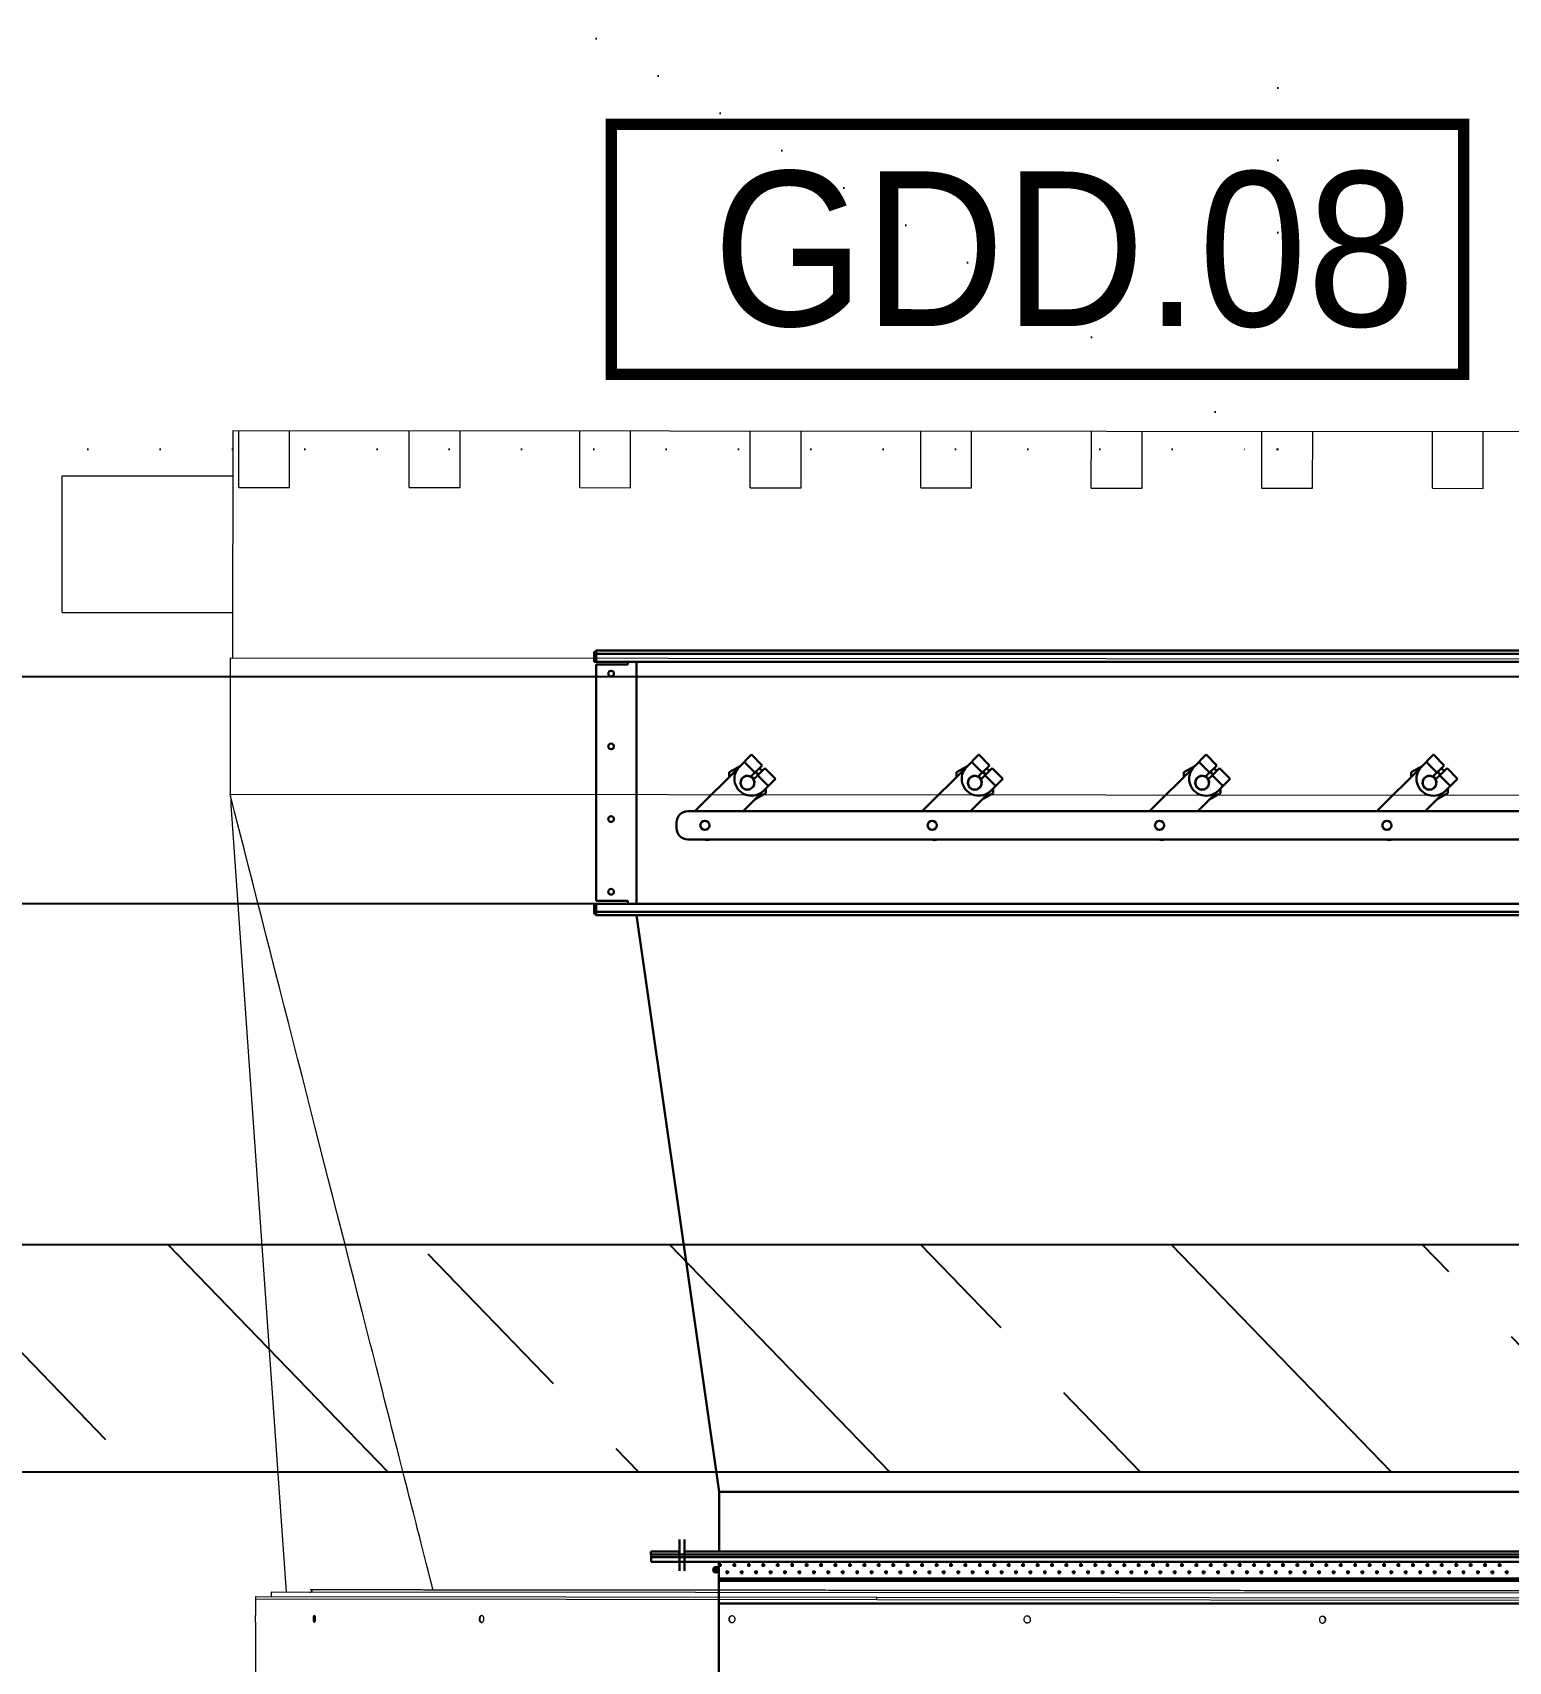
# Model space of a CAD drawing. Header units: millimetres. Extents: x -379292 to 1221486, y 92049 to 447512.
# Drawn here: x -155650 to -154352, y 213252 to 214685 of the extents above; entities that cross this region are included whole.
import ezdxf

# ---------------------------------------------------------------- set-up
doc = ezdxf.new("R2010")
doc.units = ezdxf.units.MM
doc.linetypes.add('DOT', pattern=[6.35, 0, -6.35])
for name, color, linetype in [('05_HOLE MC', 150, 'Continuous'), ('05_WALL', 3, 'Continuous'), ('E_CT_ZA', 6, 'Continuous')]:
    doc.layers.add(name, color=color, linetype=linetype)
for name, color, linetype, lineweight in [('_Systemair', 3, 'Continuous', 30), ('_Systemair Ventilation Equipments', 7, 'Continuous', 30), ('Aironn-DEF', 7, 'Continuous', 0), ('Aironn-Kodlama', 7, 'Continuous', 0)]:
    doc.layers.add(name, color=color, linetype=linetype, lineweight=lineweight)
doc.styles.get("Standard").update_dxf_attribs({"font": 'segoeuil.ttf'})

# ---------------------------------------------------------------- blocks, each defined once
blk = doc.blocks.new('GFL 1250')
at = {"layer": '_Systemair Ventilation Equipments', "color": 8}
for p, q in [((12063.17, 3746.23), (12063.17, 3748.73)), ((12063.42, 3748.73), (12063.17, 3748.73)), ((12063.42, 3748.73), (12063.17, 3748.73)), ((12063.42, 3746.23), (12063.42, 3748.73)), ((12063.42, 3746.23), (12063.17, 3746.23)), ((12063.17, 3614.68), (12063.17, 3745.78)), ((12063.42, 3745.78), (12063.17, 3745.78)), ((12063.42, 3614.68), (12063.42, 3745.78)), ((12057.92, 3617.73), (12057.92, 3742.73)), ((12063.22, 3742.73), (12057.92, 3742.73))]:
    blk.add_line(p, q, dxfattribs=at)
blk = doc.blocks.new('EVH 1250')
at = {"layer": '_Systemair Ventilation Equipments', "color": 8}
for p, q in [((12307.23, 3748.71), (12307.23, 3611.71)), ((12307.88, 3748.71), (12307.23, 3748.71)), ((12307.48, 3748.71), (12307.48, 3611.71)), ((12307.88, 3611.71), (12307.88, 3748.71)), ((12308.68, 3746.21), (12305.91, 3746.21)), ((12308.68, 3745.77), (12305.91, 3745.77)), ((12321.98, 3742.75), (12307.88, 3742.75)), ((12308.01, 3742.65), (12308.33, 3742.65)), ((12308.17, 3742.49), (12308.17, 3742.75)), ((12308.67, 3743.23), (12308.35, 3742.91)), ((12308.81, 3743.09), (12308.49, 3742.77)), ((12309.28, 3742.65), (12309.35, 3742.65)), ((12309.35, 3617.75), (12309.35, 3742.75)), ((12309.55, 3617.75), (12309.55, 3742.75)), ((12311.55, 3617.75), (12311.55, 3742.75)), ((12308.01, 3741.38), (12308.33, 3741.38)), ((12308.17, 3741.22), (12308.17, 3741.54)), ((12308.65, 3742.01), (12308.96, 3742.01)), ((12308.81, 3741.85), (12308.81, 3742.17)), ((12309.28, 3741.38), (12309.35, 3741.38)), ((12308.01, 3740.11), (12308.33, 3740.11)), ((12308.17, 3739.95), (12308.17, 3740.27)), ((12308.65, 3740.74), (12308.96, 3740.74)), ((12308.81, 3740.58), (12308.81, 3740.9)), ((12308.81, 3739.31), (12308.81, 3739.63)), ((12309.28, 3740.11), (12309.35, 3740.11)), ((12308.01, 3738.84), (12308.33, 3738.84)), ((12308.17, 3738.68), (12308.17, 3739)), ((12308.65, 3739.47), (12308.96, 3739.47)), ((12308.65, 3738.2), (12308.96, 3738.2)), ((12308.81, 3738.04), (12308.81, 3738.36)), ((12309.28, 3738.84), (12309.35, 3738.84)), ((12308.01, 3737.57), (12308.33, 3737.57)), ((12308.17, 3737.41), (12308.17, 3737.73)), ((12308.65, 3736.93), (12308.96, 3736.93)), ((12308.81, 3736.77), (12308.81, 3737.09)), ((12309.28, 3737.57), (12309.35, 3737.57)), ((12308.01, 3736.3), (12308.33, 3736.3)), ((12308.17, 3736.14), (12308.17, 3736.46)), ((12308.65, 3735.66), (12308.96, 3735.66)), ((12308.81, 3735.5), (12308.81, 3735.82)), ((12309.28, 3736.3), (12309.35, 3736.3)), ((12308.01, 3735.03), (12308.33, 3735.03)), ((12308.17, 3734.87), (12308.17, 3735.19)), ((12308.17, 3733.6), (12308.17, 3733.92)), ((12308.65, 3734.39), (12308.96, 3734.39)), ((12308.81, 3734.23), (12308.81, 3734.55)), ((12309.28, 3735.03), (12309.34, 3735.03)), ((12308.01, 3733.76), (12308.33, 3733.76)), ((12308.01, 3732.49), (12308.33, 3732.49)), ((12308.17, 3732.33), (12308.17, 3732.65)), ((12308.65, 3733.12), (12308.96, 3733.12)), ((12308.81, 3732.96), (12308.81, 3733.28)), ((12309.28, 3733.76), (12309.34, 3733.76)), ((12309.28, 3732.49), (12309.34, 3732.49)), ((12308.01, 3731.22), (12308.33, 3731.22)), ((12308.17, 3731.06), (12308.17, 3731.38)), ((12308.65, 3731.85), (12308.96, 3731.85)), ((12308.81, 3731.69), (12308.81, 3732.01)), ((12309.28, 3731.22), (12309.34, 3731.22)), ((12308.01, 3729.95), (12308.33, 3729.95)), ((12308.17, 3729.79), (12308.17, 3730.11)), ((12308.65, 3730.58), (12308.96, 3730.58)), ((12308.81, 3730.42), (12308.81, 3730.74)), ((12309.28, 3729.95), (12309.34, 3729.95)), ((12308.01, 3728.68), (12308.33, 3728.68)), ((12308.17, 3728.52), (12308.17, 3728.84)), ((12308.65, 3729.31), (12308.96, 3729.31)), ((12308.81, 3729.15), (12308.81, 3729.47)), ((12308.81, 3727.88), (12308.81, 3728.2)), ((12309.28, 3728.68), (12309.34, 3728.68)), ((12308.01, 3727.41), (12308.33, 3727.41)), ((12308.17, 3727.25), (12308.17, 3727.57)), ((12308.65, 3728.04), (12308.96, 3728.04)), ((12308.65, 3726.77), (12308.96, 3726.77)), ((12308.81, 3726.61), (12308.81, 3726.93)), ((12309.28, 3727.41), (12309.34, 3727.41)), ((12308.01, 3726.14), (12308.33, 3726.14)), ((12308.17, 3725.98), (12308.17, 3726.3)), ((12308.65, 3725.5), (12308.96, 3725.5)), ((12308.81, 3725.34), (12308.81, 3725.66)), ((12309.28, 3726.14), (12309.34, 3726.14)), ((12308.01, 3724.87), (12308.33, 3724.87)), ((12308.17, 3724.71), (12308.17, 3725.03)), ((12308.65, 3724.23), (12308.96, 3724.23)), ((12308.81, 3724.07), (12308.81, 3724.39)), ((12309.28, 3724.87), (12309.34, 3724.87)), ((12308.01, 3723.6), (12308.33, 3723.6)), ((12308.17, 3723.44), (12308.17, 3723.76)), ((12308.17, 3722.17), (12308.17, 3722.49)), ((12308.65, 3722.96), (12308.96, 3722.96)), ((12308.81, 3722.8), (12308.81, 3723.12)), ((12309.28, 3723.6), (12309.34, 3723.6)), ((12308.01, 3722.33), (12308.33, 3722.33)), ((12308.01, 3721.06), (12308.33, 3721.06)), ((12308.17, 3720.9), (12308.17, 3721.22)), ((12308.65, 3721.69), (12308.96, 3721.69)), ((12308.81, 3721.53), (12308.81, 3721.85)), ((12309.28, 3722.33), (12309.33, 3722.33)), ((12309.28, 3721.06), (12309.33, 3721.06)), ((12308.01, 3719.79), (12308.33, 3719.79)), ((12308.17, 3719.63), (12308.17, 3719.95)), ((12308.65, 3720.42), (12308.96, 3720.42)), ((12308.81, 3720.26), (12308.81, 3720.58)), ((12309.28, 3719.79), (12309.33, 3719.79)), ((12308.01, 3718.52), (12308.33, 3718.52)), ((12308.17, 3718.36), (12308.17, 3718.68)), ((12308.65, 3719.15), (12308.96, 3719.15)), ((12308.81, 3718.99), (12308.81, 3719.31)), ((12309.28, 3718.52), (12309.33, 3718.52)), ((12308.01, 3717.25), (12308.33, 3717.25)), ((12308.17, 3717.09), (12308.17, 3717.41)), ((12308.65, 3717.88), (12308.96, 3717.88)), ((12308.81, 3717.72), (12308.81, 3718.04)), ((12308.81, 3716.45), (12308.81, 3716.77)), ((12309.28, 3717.25), (12309.33, 3717.25)), ((12308.01, 3715.98), (12308.33, 3715.98)), ((12308.17, 3715.82), (12308.17, 3716.14)), ((12308.65, 3716.61), (12308.96, 3716.61)), ((12308.65, 3715.34), (12308.96, 3715.34)), ((12308.81, 3715.18), (12308.81, 3715.5)), ((12309.28, 3715.98), (12309.33, 3715.98)), ((12308.01, 3714.71), (12308.33, 3714.71)), ((12308.17, 3714.55), (12308.17, 3714.87)), ((12308.65, 3714.07), (12308.96, 3714.07)), ((12308.81, 3713.91), (12308.81, 3714.23)), ((12309.28, 3714.71), (12309.33, 3714.71)), ((12308.01, 3713.44), (12308.33, 3713.44)), ((12308.17, 3713.28), (12308.17, 3713.6)), ((12308.65, 3712.8), (12308.96, 3712.8)), ((12308.81, 3712.64), (12308.81, 3712.96)), ((12309.28, 3713.44), (12309.33, 3713.44)), ((12308.01, 3712.17), (12308.33, 3712.17)), ((12308.01, 3710.9), (12308.33, 3710.9)), ((12308.17, 3712.01), (12308.17, 3712.33)), ((12308.17, 3710.74), (12308.17, 3711.06)), ((12308.65, 3711.53), (12308.96, 3711.53)), ((12308.81, 3711.37), (12308.81, 3711.69)), ((12309.28, 3712.17), (12309.33, 3712.17)), ((12309.28, 3710.9), (12309.32, 3710.9)), ((12308.01, 3709.63), (12308.33, 3709.63)), ((12308.17, 3709.47), (12308.17, 3709.79)), ((12308.65, 3710.26), (12308.96, 3710.26)), ((12308.81, 3710.1), (12308.81, 3710.42)), ((12309.28, 3709.63), (12309.32, 3709.63)), ((12308.01, 3708.36), (12308.33, 3708.36)), ((12308.17, 3708.2), (12308.17, 3708.52)), ((12308.65, 3708.99), (12308.96, 3708.99)), ((12308.81, 3708.83), (12308.81, 3709.15)), ((12309.28, 3708.36), (12309.32, 3708.36)), ((12308.01, 3707.09), (12308.33, 3707.09)), ((12308.17, 3706.93), (12308.17, 3707.25)), ((12308.65, 3707.72), (12308.96, 3707.72)), ((12308.81, 3707.56), (12308.81, 3707.88)), ((12308.81, 3706.29), (12308.81, 3706.61)), ((12309.28, 3707.09), (12309.32, 3707.09)), ((12308.01, 3705.82), (12308.33, 3705.82)), ((12308.17, 3705.66), (12308.17, 3705.98)), ((12308.65, 3706.45), (12308.96, 3706.45)), ((12308.65, 3705.18), (12308.96, 3705.18)), ((12308.81, 3705.02), (12308.81, 3705.34)), ((12309.28, 3705.82), (12309.32, 3705.82)), ((12308.01, 3704.55), (12308.33, 3704.55)), ((12308.17, 3704.39), (12308.17, 3704.71)), ((12308.65, 3703.91), (12308.96, 3703.91)), ((12308.81, 3703.75), (12308.81, 3704.07)), ((12309.28, 3704.55), (12309.32, 3704.55)), ((12308.01, 3703.28), (12308.33, 3703.28)), ((12308.17, 3703.12), (12308.17, 3703.44)), ((12308.65, 3702.64), (12308.96, 3702.64)), ((12308.81, 3702.48), (12308.81, 3702.8)), ((12309.28, 3703.28), (12309.32, 3703.28)), ((12308.01, 3702.01), (12308.33, 3702.01)), ((12308.17, 3701.85), (12308.17, 3702.17)), ((12308.17, 3700.58), (12308.17, 3700.9)), ((12308.65, 3701.37), (12308.96, 3701.37)), ((12308.81, 3701.21), (12308.81, 3701.53)), ((12309.28, 3702.01), (12309.32, 3702.01)), ((12308.01, 3700.74), (12308.33, 3700.74)), ((12308.01, 3699.47), (12308.33, 3699.47)), ((12308.17, 3699.31), (12308.17, 3699.63)), ((12308.65, 3700.1), (12308.96, 3700.1)), ((12308.81, 3699.94), (12308.81, 3700.26)), ((12309.28, 3700.74), (12309.32, 3700.74)), ((12309.28, 3699.47), (12309.32, 3699.47)), ((12308.01, 3698.2), (12308.33, 3698.2)), ((12308.17, 3698.04), (12308.17, 3698.36)), ((12308.65, 3698.83), (12308.96, 3698.83)), ((12308.81, 3698.67), (12308.81, 3698.99)), ((12309.28, 3698.2), (12309.31, 3698.2)), ((12308.01, 3696.93), (12308.33, 3696.93)), ((12308.17, 3696.77), (12308.17, 3697.09)), ((12308.65, 3697.56), (12308.96, 3697.56)), ((12308.81, 3697.4), (12308.81, 3697.72)), ((12309.28, 3696.93), (12309.31, 3696.93)), ((12308.01, 3695.66), (12308.33, 3695.66)), ((12308.17, 3695.5), (12308.17, 3695.82)), ((12308.65, 3696.29), (12308.96, 3696.29)), ((12308.81, 3696.13), (12308.81, 3696.45)), ((12308.81, 3694.86), (12308.81, 3695.18)), ((12309.28, 3695.66), (12309.31, 3695.66)), ((12308.01, 3694.39), (12308.33, 3694.39)), ((12308.17, 3694.23), (12308.17, 3694.55)), ((12308.65, 3695.02), (12308.96, 3695.02)), ((12308.65, 3693.75), (12308.96, 3693.75)), ((12308.81, 3693.59), (12308.81, 3693.91)), ((12309.28, 3694.39), (12309.31, 3694.39)), ((12308.01, 3693.12), (12308.33, 3693.12)), ((12308.17, 3692.96), (12308.17, 3693.28)), ((12308.65, 3692.48), (12308.96, 3692.48)), ((12308.81, 3692.32), (12308.81, 3692.64)), ((12309.28, 3693.12), (12309.31, 3693.12)), ((12308.01, 3691.85), (12308.33, 3691.85)), ((12308.17, 3691.69), (12308.17, 3692.01)), ((12308.65, 3691.21), (12308.96, 3691.21)), ((12308.81, 3691.05), (12308.81, 3691.37)), ((12309.28, 3691.85), (12309.31, 3691.85)), ((12308.01, 3690.58), (12308.33, 3690.58)), ((12308.17, 3690.42), (12308.17, 3690.74)), ((12308.17, 3689.15), (12308.17, 3689.47)), ((12308.65, 3689.94), (12308.96, 3689.94)), ((12308.81, 3689.78), (12308.81, 3690.1)), ((12309.28, 3690.58), (12309.31, 3690.58)), ((12308.01, 3689.31), (12308.33, 3689.31)), ((12308.01, 3688.04), (12308.33, 3688.04)), ((12308.17, 3687.88), (12308.17, 3688.2)), ((12308.65, 3688.67), (12308.96, 3688.67)), ((12308.81, 3688.51), (12308.81, 3688.83)), ((12309.28, 3689.31), (12309.31, 3689.31)), ((12309.28, 3688.04), (12309.31, 3688.04)), ((12308.01, 3686.77), (12308.33, 3686.77)), ((12308.17, 3686.61), (12308.17, 3686.93)), ((12308.65, 3687.4), (12308.96, 3687.4)), ((12308.81, 3687.24), (12308.81, 3687.56)), ((12309.28, 3686.77), (12309.31, 3686.77)), ((12308.01, 3685.5), (12308.33, 3685.5)), ((12308.17, 3685.34), (12308.17, 3685.66)), ((12308.65, 3686.13), (12308.96, 3686.13)), ((12308.81, 3685.97), (12308.81, 3686.29)), ((12309.28, 3685.5), (12309.3, 3685.5)), ((12308.01, 3684.23), (12308.33, 3684.23)), ((12308.17, 3684.07), (12308.17, 3684.39)), ((12308.65, 3684.86), (12308.96, 3684.86)), ((12308.81, 3684.7), (12308.81, 3685.02)), ((12308.81, 3683.43), (12308.81, 3683.75)), ((12309.28, 3684.23), (12309.3, 3684.23)), ((12308.01, 3682.96), (12308.33, 3682.96)), ((12308.17, 3682.8), (12308.17, 3683.12)), ((12308.65, 3683.59), (12308.96, 3683.59)), ((12308.65, 3682.32), (12308.96, 3682.32)), ((12308.81, 3682.16), (12308.81, 3682.48)), ((12309.28, 3682.96), (12309.3, 3682.96)), ((12308.01, 3681.69), (12308.33, 3681.69)), ((12308.17, 3681.53), (12308.17, 3681.85)), ((12308.65, 3681.05), (12308.96, 3681.05)), ((12308.81, 3680.89), (12308.81, 3681.21)), ((12309.28, 3681.69), (12309.3, 3681.69)), ((12308.01, 3680.42), (12308.33, 3680.42)), ((12308.17, 3680.26), (12308.17, 3680.58)), ((12308.65, 3679.78), (12308.96, 3679.78)), ((12308.81, 3679.62), (12308.81, 3679.94)), ((12309.28, 3680.42), (12309.3, 3680.42)), ((12308.01, 3679.15), (12308.33, 3679.15)), ((12308.17, 3678.99), (12308.17, 3679.31)), ((12308.17, 3677.72), (12308.17, 3678.04)), ((12308.65, 3678.51), (12308.96, 3678.51)), ((12308.81, 3678.35), (12308.81, 3678.67)), ((12309.28, 3679.15), (12309.3, 3679.15)), ((12308.01, 3677.88), (12308.33, 3677.88)), ((12308.01, 3676.61), (12308.33, 3676.61)), ((12308.17, 3676.45), (12308.17, 3676.77)), ((12308.65, 3677.24), (12308.96, 3677.24)), ((12308.81, 3677.08), (12308.81, 3677.4)), ((12309.28, 3677.88), (12309.3, 3677.88)), ((12309.28, 3676.61), (12309.3, 3676.61)), ((12308.01, 3675.34), (12308.33, 3675.34)), ((12308.17, 3675.18), (12308.17, 3675.5)), ((12308.65, 3675.97), (12308.96, 3675.97)), ((12308.81, 3675.81), (12308.81, 3676.13)), ((12309.28, 3675.34), (12309.3, 3675.34)), ((12308.01, 3674.07), (12308.33, 3674.07)), ((12308.17, 3673.91), (12308.17, 3674.23)), ((12308.65, 3674.7), (12308.96, 3674.7)), ((12308.81, 3674.54), (12308.81, 3674.86)), ((12309.28, 3674.07), (12309.31, 3674.07)), ((12308.65, 3673.43), (12308.96, 3673.43)), ((12308.81, 3673.27), (12308.81, 3673.59))]:
    blk.add_line(p, q, dxfattribs=at)
blk.add_circle((12308.58, 3743), 0.25, dxfattribs=at)
blk = doc.blocks.new('GDD 1250')
at = {"layer": '_Systemair Ventilation Equipments', "color": 8, "linetype": 'Continuous'}
for p, q in [((12625.02, 1429.51), (12625.02, 1282.91)), ((12625.02, 1429.51), (12626.02, 1429.51)), ((12625.32, 1429.71), (12625.32, 1429.51)), ((12626.02, 1429.71), (12625.32, 1429.71)), ((12625.32, 1429.51), (12625.32, 1282.91)), ((12626.02, 1429.71), (12626.02, 1429.51)), ((12626.02, 1429.51), (12626.02, 1282.91)), ((12626.27, 1429.51), (12626.27, 1426.75)), ((12626.27, 1429.51), (12647.07, 1429.51)), ((12647.07, 1429.51), (12647.07, 1426.75)), ((12647.32, 1429.71), (12647.32, 1429.51)), ((12648.02, 1429.71), (12647.32, 1429.71)), ((12647.32, 1429.51), (12647.32, 1282.91)), ((12647.32, 1429.51), (12648.32, 1429.51)), ((12648.02, 1429.71), (12648.02, 1429.51)), ((12648.02, 1429.51), (12648.02, 1282.91)), ((12648.32, 1429.51), (12648.32, 1282.91)), ((12626.02, 1426.75), (12626.27, 1426.75)), ((12647.32, 1426.75), (12647.07, 1426.75)), ((12647.32, 1425.96), (12626.02, 1425.96)), ((12640.67, 1422.46), (12640.17, 1422.46)), ((12639.15, 1420.81), (12635.26, 1416.92)), ((12639.17, 1421.46), (12639.17, 1298.46)), ((12641.67, 1298.46), (12641.67, 1421.46)), ((12635.75, 1417.81), (12635.2, 1416.86)), ((12636.15, 1417.81), (12635.75, 1417.81)), ((12634.2, 1415.86), (12635.26, 1416.92)), ((12634.83, 1416.49), (12635.77, 1415.56)), ((12637.38, 1414.8), (12639.17, 1416.59)), ((12634.2, 1415.86), (12635.14, 1414.92)), ((12635.14, 1414.92), (12636.13, 1415.92)), ((12635.38, 1414.67), (12636.38, 1415.67)), ((12635.41, 1415.2), (12635.59, 1414.88)), ((12636.02, 1415.31), (12636.96, 1414.37)), ((12636.32, 1413.74), (12637.38, 1414.8)), ((12637.6, 1414.61), (12638.15, 1415.56)), ((12635.38, 1414.67), (12636.32, 1413.74)), ((12637.19, 1414.61), (12637.6, 1414.61)), ((12639.15, 1400.81), (12635.26, 1396.92)), ((12635.75, 1397.81), (12635.2, 1396.86)), ((12636.15, 1397.81), (12635.75, 1397.81)), ((12634.2, 1395.86), (12635.26, 1396.92)), ((12634.83, 1396.49), (12635.77, 1395.56)), ((12637.38, 1394.8), (12639.17, 1396.59)), ((12634.2, 1395.86), (12635.14, 1394.92)), ((12635.14, 1394.92), (12636.13, 1395.92)), ((12635.38, 1394.67), (12636.38, 1395.67)), ((12635.38, 1394.67), (12636.32, 1393.74)), ((12635.41, 1395.2), (12635.59, 1394.88)), ((12636.02, 1395.31), (12636.96, 1394.37)), ((12636.32, 1393.74), (12637.38, 1394.8)), ((12637.6, 1394.61), (12638.15, 1395.56)), ((12637.19, 1394.61), (12637.6, 1394.61)), ((12639.15, 1380.81), (12635.26, 1376.92)), ((12635.75, 1377.81), (12635.2, 1376.86)), ((12636.15, 1377.81), (12635.75, 1377.81)), ((12634.2, 1375.86), (12635.26, 1376.92)), ((12634.83, 1376.49), (12635.77, 1375.56)), ((12637.38, 1374.8), (12639.17, 1376.59)), ((12634.2, 1375.86), (12635.14, 1374.92)), ((12635.14, 1374.92), (12636.13, 1375.92)), ((12635.38, 1374.67), (12636.38, 1375.67)), ((12635.38, 1374.67), (12636.32, 1373.74)), ((12635.41, 1375.2), (12635.59, 1374.88)), ((12636.02, 1375.31), (12636.96, 1374.37)), ((12636.32, 1373.74), (12637.38, 1374.8)), ((12637.19, 1374.61), (12637.6, 1374.61)), ((12637.6, 1374.61), (12638.15, 1375.56)), ((12639.15, 1360.81), (12635.26, 1356.92)), ((12635.75, 1357.81), (12635.2, 1356.86)), ((12636.15, 1357.81), (12635.75, 1357.81)), ((12634.2, 1355.86), (12635.26, 1356.92)), ((12634.83, 1356.49), (12635.77, 1355.56)), ((12637.38, 1354.8), (12639.17, 1356.59)), ((12634.2, 1355.86), (12635.14, 1354.92)), ((12635.14, 1354.92), (12636.13, 1355.92)), ((12635.38, 1354.67), (12636.38, 1355.67)), ((12635.38, 1354.67), (12636.32, 1353.74)), ((12635.41, 1355.2), (12635.59, 1354.88)), ((12636.02, 1355.31), (12636.96, 1354.37)), ((12636.32, 1353.74), (12637.38, 1354.8)), ((12637.19, 1354.61), (12637.6, 1354.61)), ((12637.6, 1354.61), (12638.15, 1355.56))]:
    blk.add_line(p, q, dxfattribs=at)
for centre, radius in [((12627.07, 1428.21), 0.25), ((12633.47, 1428.21), 0.25), ((12639.87, 1428.21), 0.25), ((12646.27, 1428.21), 0.25), ((12640.42, 1419.96), 0.4), ((12636.67, 1416.21), 0.6), ((12640.42, 1399.96), 0.4), ((12636.67, 1396.21), 0.6), ((12640.42, 1379.96), 0.4), ((12636.67, 1376.21), 0.6), ((12640.42, 1359.96), 0.4), ((12636.67, 1356.21), 0.6)]:
    blk.add_circle(centre, radius, dxfattribs=at)
for centre, radius, start, end in [((12625.32, 1429.41), 0.3, 90, 160.7025), ((12648.02, 1429.41), 0.3, 19.2975, 90), ((12640.17, 1421.46), 1, 90, 180), ((12640.67, 1421.46), 1, 0, 90), ((12640.21, 1419.75), 1.5, 133.8159, 135), ((12640.21, 1419.75), 1.5, 347.1742, 12.816), ((12636.32, 1415.86), 1.5, 315, 135), ((12636.67, 1416.21), 0.615, 241.5321, 208.4679), ((12636.67, 1416.21), 1.2, 216.6085, 233.3915), ((12636.67, 1416.21), 1.15, 216.2379, 233.7561), ((12636.67, 1416.21), 0.65, 209.3769, 240.6232), ((12640.21, 1399.75), 1.5, 133.8159, 135), ((12640.21, 1399.75), 1.5, 347.1742, 12.816), ((12636.32, 1395.86), 1.5, 315, 135), ((12636.67, 1396.21), 0.615, 241.5321, 208.4679), ((12636.67, 1396.21), 1.2, 216.6085, 233.3915), ((12636.67, 1396.21), 1.15, 216.2379, 233.7561), ((12636.67, 1396.21), 0.65, 209.3769, 240.6232), ((12640.21, 1379.75), 1.5, 133.8159, 135), ((12640.21, 1379.75), 1.5, 347.1742, 12.816), ((12636.32, 1375.86), 1.5, 315, 135), ((12636.67, 1376.21), 0.615, 241.5321, 208.4679), ((12636.67, 1376.21), 1.2, 216.6085, 233.3915), ((12636.67, 1376.21), 1.15, 216.2379, 233.7561), ((12636.67, 1376.21), 0.65, 209.3769, 240.6232), ((12640.21, 1359.75), 1.5, 133.8159, 135), ((12640.21, 1359.75), 1.5, 347.1742, 12.816), ((12636.32, 1355.86), 1.5, 315, 135), ((12636.67, 1356.21), 0.615, 241.5321, 208.4679), ((12636.67, 1356.21), 1.2, 216.6085, 233.3915), ((12636.67, 1356.21), 1.15, 216.2379, 233.7561), ((12636.67, 1356.21), 0.65, 209.3769, 240.6232)]:
    blk.add_arc(centre, radius, start, end, dxfattribs=at)
blk = doc.blocks.new('red1250')
at = {"layer": '_Systemair', "color": 8}
for p, q in [((15507.5, 2064.58), (15507.5, 2071.83)), ((15507.5, 2071.83), (15558.25, 2064.58)), ((15507.5, 2064.58), (15507.5, 1939.58)), ((15558.25, 2064.58), (15558.25, 1939.58))]:
    blk.add_line(p, q, dxfattribs=at)
blk = doc.blocks.new('OtoParkBodrumKatMimari')
at = {"layer": '05_HOLE MC', "linetype": 'DOT', "ltscale": 10}
blk.add_line((91799.5, 113500), (88400, 115550), dxfattribs=at)
blk.add_lwpolyline([(88400, 115550), (88400, 113500), (91800, 113500), (91800, 115550)], close=True, dxfattribs=at)
at = {"layer": '05_WALL', "color": 8, "flags": 128}
for points in [[(88350, 115500), (88350, 113300), (93350, 113300)], [(93350, 113100), (88350, 113100), (88350, 108100)]]:
    blk.add_lwpolyline(points, dxfattribs=at)
at = {"layer": '_Systemair', "color": 7, "xscale": -10, "yscale": 10, "zscale": 10, "rotation": 89.99999999999997}
blk.add_blockref('red1250', (111954.3, 268165), dxfattribs=at)
at = {"layer": '_Systemair Ventilation Equipments', "xscale": -10, "yscale": 10, "zscale": 10, "rotation": 89.99999999999997}
for name, p in [('GDD 1250', (105495.6, 239573.2)), ('GFL 1250', (128735.8, 233161.7)), ('EVH 1250', (128735.8, 235599.8))]:
    blk.add_blockref(name, p, dxfattribs=at)
blk = doc.blocks.new('*U678')
h = blk.add_hatch()
h.set_pattern_fill('ANSI33', color=0, scale=50, angle=1, style=0)
h.paths.add_polyline_path([(-4479.8, 200), (9.2, 200), (9.2, 0), (-4479.8, 0)])
at = {"color": 0}
blk.add_lwpolyline([(-4479.8, 200), (9.2, 200), (9.2, 0), (-4479.8, 0)], close=True, dxfattribs=at)
at = {"ltscale": 25, "flags": 1}
for tag, p in [('YUKSEKLIK', (-228.6, -148.7)), ('KALINLIK', (-228.6, -213.3))]:
    blk.add_attdef(tag, p, '', height=50, dxfattribs=at)
blk = doc.blocks.new('AIRONN DEF-2')
at = {"layer": 'Aironn-DEF', "color": 7, "linetype": 'Continuous', "lineweight": 15}
for p, q in [((4105.98, 5886.17), (4105.96, 5866.17)), ((4106.5, 5881.17), (4106.5, 5886.17)), ((4110.97, 5881.17), (4110.98, 5886.17)), ((4121.5, 5881.16), (4121.5, 5886.16)), ((4125.97, 5881.16), (4125.98, 5886.16)), ((4136.5, 5881.15), (4136.5, 5886.15)), ((4140.98, 5881.14), (4140.98, 5886.14)), ((4151.5, 5881.14), (4151.5, 5886.14)), ((4155.98, 5881.13), (4155.98, 5886.13)), ((4166.5, 5881.12), (4166.51, 5886.12)), ((4170.98, 5881.12), (4170.98, 5886.12)), ((4181.5, 5881.11), (4181.51, 5886.11)), ((4185.98, 5881.11), (4185.99, 5886.11)), ((4196.51, 5881.1), (4196.51, 5886.1)), ((4200.98, 5881.09), (4200.99, 5886.09)), ((4211.51, 5881.09), (4211.51, 5886.09)), ((4215.98, 5881.08), (4215.99, 5886.08)), ((4090.96, 5870.17), (4090.97, 5882.2)), ((4090.97, 5882.2), (4105.97, 5882.19)), ((4106.5, 5881.17), (4110.97, 5881.17)), ((4121.5, 5881.16), (4125.97, 5881.16)), ((4136.5, 5881.15), (4140.98, 5881.14)), ((4151.5, 5881.14), (4155.98, 5881.13)), ((4166.5, 5881.12), (4170.98, 5881.12)), ((4181.5, 5881.11), (4185.98, 5881.11)), ((4196.51, 5881.1), (4200.98, 5881.09)), ((4211.51, 5881.09), (4215.98, 5881.08)), ((4090.96, 5870.17), (4105.96, 5870.16)), ((4105.76, 5866.17), (4246.18, 5866.05)), ((4107.97, 5783.56), (4107.97, 5783.36)), ((4107.97, 5783.56), (4162.63, 5783.51)), ((4109.37, 5783.96), (4109.37, 5783.56)), ((4242.38, 5783.85), (4109.37, 5783.96)), ((4112.91, 5784.15), (4112.91, 5784.02)), ((4162.63, 5783.31), (4162.63, 5783.51)), ((4162.63, 5783.51), (4242.48, 5783.45)), ((4107.97, 5783.36), (4162.63, 5783.31)), ((4107.99, 5783.36), (4107.98, 5781.91)), ((4162.63, 5783.31), (4242.48, 5783.24)), ((4107.98, 5781.31), (4107.88, 5660.59)), ((4107.98, 5781.91), (4107.98, 5781.91)), ((4107.98, 5781.31), (4107.98, 5781.31))]:
    blk.add_line(p, q, dxfattribs=at)
at = {"layer": 'Aironn-DEF', "color": 7}
blk.add_line((4105.98, 5886.17), (4241.51, 5886.06), dxfattribs=at)
at = {"layer": 'Aironn-DEF', "color": 2, "linetype": 'Continuous', "lineweight": 15}
for p, q in [((4105.76, 5866.17), (4105.75, 5854.17)), ((4105.74, 5854.17), (4246.17, 5854.05)), ((4105.75, 5854.17), (4246.17, 5854.05)), ((4105.81, 5853.23), (4110.68, 5783.95))]:
    blk.add_line(p, q, dxfattribs=at)
at = {"layer": 'Aironn-DEF', "color": 7, "linetype": 'Continuous', "lineweight": 15}
blk.add_arc((4112.77, 5784.15), 0.2, 269.9523, 359.9523, dxfattribs=at)
at = {"layer": 'Aironn-DEF', "color": 2, "linetype": 'Continuous', "lineweight": 15}
for points, knots in [([(4123.6, 5784.14), (4123.6, 5784.14), (4123.6, 5784.14), (4116.38, 5812.5), (4110, 5837.5), (4105.74, 5854.17)], [0, 0, 0, 0, 0.25, 0.5, 1, 1, 1, 1]), ([(4105.76, 5854.11), (4105.78, 5853.97), (4105.82, 5853.68), (4105.82, 5853.38), (4105.81, 5853.23)], [0, 0, 0, 0, 0.494646, 1, 1, 1, 1])]:
    blk.add_open_spline(points, degree=3, knots=knots, dxfattribs=at)
at = {"layer": 'Aironn-DEF', "color": 7, "linetype": 'Continuous', "lineweight": 15}
for points, knots in [([(4131.24, 5784.14), (4130.63, 5784.14), (4129.41, 5784.14), (4127.68, 5784.14), (4126.03, 5784.14), (4124.44, 5784.14), (4122.94, 5784.14), (4121.51, 5784.15), (4120.19, 5784.15), (4118.98, 5784.15), (4117.88, 5784.15), (4116.89, 5784.15), (4116.01, 5784.15), (4115.22, 5784.15), (4114.53, 5784.15), (4113.95, 5784.15), (4113.48, 5784.15), (4113.13, 5784.15), (4112.9, 5784.15), (4112.78, 5784.15), (4112.78, 5784.15), (4112.78, 5784.15)], [0, 0, 0, 0, 0.052819, 0.105638, 0.158823, 0.212008, 0.26635, 0.320692, 0.375434, 0.430176, 0.482995, 0.535814, 0.589, 0.642187, 0.696532, 0.750878, 0.805625, 0.860371, 0.913143, 0.965914, 1, 1, 1, 1]), ([(4220.51, 5784.06), (4219.88, 5784.06), (4218.63, 5784.06), (4216.65, 5784.07), (4214.61, 5784.07), (4212.48, 5784.07), (4210.26, 5784.07), (4207.96, 5784.07), (4205.61, 5784.08), (4203.22, 5784.08), (4200.8, 5784.08), (4198.37, 5784.08), (4195.89, 5784.08), (4193.36, 5784.09), (4190.77, 5784.09), (4188.13, 5784.09), (4185.46, 5784.09), (4182.81, 5784.09), (4180.17, 5784.1), (4177.55, 5784.1), (4174.92, 5784.1), (4172.27, 5784.1), (4169.6, 5784.11), (4166.92, 5784.11), (4164.26, 5784.11), (4161.64, 5784.11), (4159.07, 5784.11), (4156.55, 5784.12), (4154.07, 5784.12), (4151.6, 5784.12), (4149.16, 5784.12), (4146.74, 5784.12), (4144.37, 5784.13), (4142.03, 5784.13), (4139.74, 5784.13), (4137.5, 5784.13), (4135.33, 5784.13), (4133.23, 5784.14), (4131.9, 5784.14), (4131.24, 5784.14)], [0, 0, 0, 0, 0.02649, 0.053002, 0.079515, 0.106004, 0.133263, 0.160546, 0.18783, 0.215088, 0.241578, 0.268091, 0.294604, 0.321094, 0.348355, 0.37564, 0.402926, 0.430187, 0.456653, 0.483142, 0.509631, 0.536097, 0.563332, 0.590593, 0.617853, 0.645088, 0.671542, 0.698019, 0.724496, 0.75095, 0.778171, 0.805417, 0.832664, 0.859885, 0.887881, 0.915917, 0.943967, 0.972004, 1, 1, 1, 1]), ([(4107.98, 5781.31), (4107.98, 5781.31), (4107.98, 5781.32), (4107.98, 5781.39), (4107.98, 5781.49), (4107.99, 5781.58), (4107.99, 5781.64), (4107.99, 5781.69), (4107.99, 5781.75), (4107.99, 5781.82), (4107.98, 5781.86), (4107.98, 5781.9), (4107.98, 5781.9), (4107.98, 5781.91)], [0, 0, 0, 0, 0.124744, 0.249487, 0.374231, 0.498975, 0.529735, 0.581799, 0.65511, 0.749586, 0.8251, 0.892079, 1, 1, 1, 1]), ([(4113.15, 5781.9), (4113.14, 5781.9), (4113.11, 5781.89), (4113.07, 5781.82), (4113.04, 5781.72), (4113.04, 5781.63), (4113.04, 5781.57), (4113.04, 5781.52), (4113.05, 5781.45), (4113.07, 5781.39), (4113.09, 5781.35), (4113.12, 5781.31), (4113.14, 5781.31), (4113.15, 5781.3)], [0, 0, 0, 0, 0.124805, 0.249609, 0.374414, 0.499219, 0.52993, 0.581946, 0.655209, 0.749637, 0.825128, 0.892091, 1, 1, 1, 1]), ([(4113.19, 5781.88), (4113.19, 5781.88), (4113.17, 5781.87), (4113.14, 5781.82), (4113.12, 5781.73), (4113.11, 5781.63), (4113.11, 5781.53), (4113.13, 5781.44), (4113.15, 5781.36), (4113.18, 5781.33), (4113.19, 5781.32)], [0, 0, 0, 0, 0.051426, 0.187158, 0.322892, 0.458625, 0.594357, 0.730089, 0.865821, 1, 1, 1, 1]), ([(4113.15, 5781.3), (4113.17, 5781.31), (4113.2, 5781.32), (4113.24, 5781.39), (4113.26, 5781.47), (4113.26, 5781.53), (4113.27, 5781.57), (4113.27, 5781.59), (4113.27, 5781.59), (4113.27, 5781.6), (4113.27, 5781.6), (4113.27, 5781.6), (4113.27, 5781.6), (4113.27, 5781.6), (4113.27, 5781.61), (4113.27, 5781.64), (4113.26, 5781.69), (4113.25, 5781.75), (4113.24, 5781.81), (4113.21, 5781.86), (4113.19, 5781.89), (4113.17, 5781.9), (4113.15, 5781.9)], [0, 0, 0, 0, 0.124746, 0.249492, 0.374238, 0.436913, 0.468289, 0.483981, 0.491828, 0.495752, 0.497713, 0.498694, 0.499185, 0.49943, 0.499508, 0.530298, 0.582378, 0.65569, 0.750104, 0.82543, 0.89226, 1, 1, 1, 1]), ([(4127.87, 5781.89), (4127.84, 5781.89), (4127.79, 5781.88), (4127.71, 5781.81), (4127.67, 5781.71), (4127.66, 5781.62), (4127.66, 5781.55), (4127.66, 5781.51), (4127.68, 5781.44), (4127.71, 5781.38), (4127.76, 5781.33), (4127.81, 5781.3), (4127.84, 5781.29), (4127.87, 5781.29)], [0, 0, 0, 0, 0.124805, 0.249609, 0.374414, 0.499219, 0.52993, 0.581946, 0.655209, 0.749637, 0.825128, 0.892091, 1, 1, 1, 1]), ([(4127.93, 5781.89), (4127.92, 5781.89), (4127.88, 5781.89), (4127.83, 5781.86), (4127.77, 5781.81), (4127.73, 5781.72), (4127.71, 5781.62), (4127.71, 5781.52), (4127.74, 5781.43), (4127.79, 5781.35), (4127.85, 5781.3), (4127.9, 5781.29), (4127.92, 5781.29)], [0, 0, 0, 0, 0.036868, 0.144259, 0.251651, 0.359043, 0.466436, 0.573828, 0.681219, 0.788611, 0.896004, 1, 1, 1, 1]), ([(4127.87, 5781.29), (4127.9, 5781.29), (4127.95, 5781.3), (4128.02, 5781.37), (4128.06, 5781.46), (4128.08, 5781.52), (4128.08, 5781.56), (4128.08, 5781.57), (4128.08, 5781.58), (4128.08, 5781.59), (4128.08, 5781.59), (4128.08, 5781.59), (4128.08, 5781.59), (4128.08, 5781.59), (4128.08, 5781.6), (4128.08, 5781.63), (4128.07, 5781.67), (4128.06, 5781.74), (4128.02, 5781.8), (4127.98, 5781.85), (4127.93, 5781.88), (4127.89, 5781.89), (4127.87, 5781.89)], [0, 0, 0, 0, 0.124746, 0.249492, 0.374238, 0.436913, 0.468289, 0.483981, 0.491828, 0.495752, 0.497713, 0.498694, 0.499185, 0.49943, 0.499508, 0.530298, 0.582378, 0.65569, 0.750104, 0.82543, 0.89226, 1, 1, 1, 1]), ([(4149.89, 5781.87), (4149.86, 5781.87), (4149.78, 5781.86), (4149.69, 5781.79), (4149.63, 5781.69), (4149.61, 5781.6), (4149.62, 5781.54), (4149.62, 5781.49), (4149.65, 5781.42), (4149.69, 5781.36), (4149.74, 5781.32), (4149.81, 5781.28), (4149.86, 5781.28), (4149.89, 5781.27)], [0, 0, 0, 0, 0.124805, 0.249609, 0.374414, 0.499219, 0.52993, 0.581946, 0.655209, 0.749637, 0.825128, 0.892091, 1, 1, 1, 1]), ([(4149.92, 5781.87), (4149.91, 5781.87), (4149.87, 5781.87), (4149.8, 5781.85), (4149.72, 5781.79), (4149.67, 5781.7), (4149.64, 5781.6), (4149.65, 5781.5), (4149.69, 5781.41), (4149.75, 5781.33), (4149.83, 5781.28), (4149.89, 5781.28), (4149.92, 5781.27)], [0, 0, 0, 0, 0.036868, 0.144259, 0.251651, 0.359043, 0.466436, 0.573828, 0.681219, 0.788611, 0.896004, 1, 1, 1, 1]), ([(4149.89, 5781.27), (4149.93, 5781.28), (4150, 5781.29), (4150.09, 5781.35), (4150.15, 5781.44), (4150.16, 5781.5), (4150.17, 5781.54), (4150.17, 5781.55), (4150.17, 5781.56), (4150.17, 5781.57), (4150.17, 5781.57), (4150.17, 5781.57), (4150.17, 5781.57), (4150.17, 5781.57), (4150.17, 5781.58), (4150.17, 5781.61), (4150.16, 5781.66), (4150.14, 5781.72), (4150.1, 5781.78), (4150.04, 5781.83), (4149.98, 5781.86), (4149.92, 5781.87), (4149.89, 5781.87)], [0, 0, 0, 0, 0.124746, 0.249492, 0.374238, 0.436913, 0.468289, 0.483981, 0.491828, 0.495752, 0.497713, 0.498694, 0.499185, 0.49943, 0.499508, 0.530298, 0.582378, 0.65569, 0.750104, 0.82543, 0.89226, 1, 1, 1, 1]), ([(4175.87, 5781.85), (4175.83, 5781.85), (4175.75, 5781.84), (4175.65, 5781.77), (4175.59, 5781.67), (4175.57, 5781.58), (4175.57, 5781.51), (4175.58, 5781.47), (4175.61, 5781.4), (4175.65, 5781.34), (4175.71, 5781.29), (4175.78, 5781.26), (4175.84, 5781.25), (4175.87, 5781.25)], [0, 0, 0, 0, 0.124805, 0.249609, 0.374414, 0.499219, 0.52993, 0.581946, 0.655209, 0.749637, 0.825128, 0.892091, 1, 1, 1, 1]), ([(4175.87, 5781.25), (4175.91, 5781.25), (4175.99, 5781.26), (4176.09, 5781.33), (4176.15, 5781.42), (4176.17, 5781.48), (4176.17, 5781.52), (4176.17, 5781.53), (4176.17, 5781.54), (4176.17, 5781.55), (4176.17, 5781.55), (4176.17, 5781.55), (4176.17, 5781.55), (4176.17, 5781.55), (4176.17, 5781.56), (4176.17, 5781.59), (4176.16, 5781.63), (4176.14, 5781.7), (4176.09, 5781.76), (4176.03, 5781.81), (4175.96, 5781.84), (4175.91, 5781.85), (4175.87, 5781.85)], [0, 0, 0, 0, 0.124746, 0.249492, 0.374238, 0.436913, 0.468289, 0.483981, 0.491828, 0.495752, 0.497713, 0.498694, 0.499185, 0.49943, 0.499508, 0.530298, 0.582378, 0.65569, 0.750104, 0.82543, 0.89226, 1, 1, 1, 1]), ([(4201.85, 5781.83), (4201.82, 5781.82), (4201.74, 5781.82), (4201.65, 5781.75), (4201.59, 5781.65), (4201.57, 5781.56), (4201.58, 5781.49), (4201.58, 5781.44), (4201.61, 5781.38), (4201.65, 5781.32), (4201.7, 5781.27), (4201.77, 5781.24), (4201.82, 5781.23), (4201.85, 5781.23)], [0, 0, 0, 0, 0.124805, 0.249609, 0.374414, 0.499219, 0.52993, 0.581946, 0.655209, 0.749637, 0.825128, 0.892091, 1, 1, 1, 1]), ([(4202.1, 5781.53), (4202.09, 5781.56), (4202.09, 5781.63), (4202.04, 5781.72), (4201.97, 5781.79), (4201.89, 5781.83), (4201.84, 5781.82), (4201.82, 5781.82)], [0, 0, 0, 0, 0.214743, 0.429487, 0.644232, 0.858977, 1, 1, 1, 1]), ([(4201.82, 5781.23), (4201.82, 5781.23), (4201.85, 5781.22), (4201.92, 5781.24), (4202, 5781.29), (4202.06, 5781.37), (4202.09, 5781.45), (4202.1, 5781.51), (4202.1, 5781.53)], [0, 0, 0, 0, 0.00679, 0.221493, 0.436196, 0.650901, 0.865606, 1, 1, 1, 1]), ([(4201.85, 5781.23), (4201.89, 5781.23), (4201.96, 5781.24), (4202.05, 5781.31), (4202.1, 5781.39), (4202.12, 5781.46), (4202.13, 5781.49), (4202.13, 5781.51), (4202.13, 5781.52), (4202.13, 5781.52), (4202.13, 5781.53), (4202.13, 5781.53), (4202.13, 5781.53), (4202.13, 5781.53), (4202.13, 5781.54), (4202.13, 5781.56), (4202.12, 5781.61), (4202.1, 5781.68), (4202.05, 5781.74), (4202, 5781.79), (4201.93, 5781.82), (4201.88, 5781.83), (4201.85, 5781.83)], [0, 0, 0, 0, 0.124746, 0.249492, 0.374238, 0.436913, 0.468289, 0.483981, 0.491828, 0.495752, 0.497713, 0.498694, 0.499185, 0.49943, 0.499508, 0.530298, 0.582378, 0.65569, 0.750104, 0.82543, 0.89226, 1, 1, 1, 1])]:
    blk.add_open_spline(points, degree=3, knots=knots, dxfattribs=at)

msp = doc.modelspace()

# ---------------------------------------------------------------- block references
at = {"color": 8}
msp.add_blockref('OtoParkBodrumKatMimari', (-246354.8, 100818.8), dxfattribs=at)

# ---------------------------------------------------------------- next in the draw order: linework, layer by layer
at = {"layer": 'Aironn-Kodlama', "color": 7, "const_width": 10}
msp.add_lwpolyline([(-155141.2, 214604.6), (-155141.2, 214384.6), (-154391.2, 214384.6), (-154391.2, 214604.6)], close=True, dxfattribs=at)

# ---------------------------------------------------------------- next in the draw order: block references
at = {"layer": 'Aironn-DEF', "color": 0, "xscale": 10, "yscale": 10, "zscale": 10}
msp.add_blockref('AIRONN DEF-2', (-196533.9, 155473.5), dxfattribs=at)
at = {"layer": 'E_CT_ZA', "color": 5, "xscale": -1, "rotation": 180}
msp.add_blockref('*U678', (-152195, 213618.8), dxfattribs=at)

# ---------------------------------------------------------------- next in the draw order: texts
at = {"layer": 'Aironn-Kodlama', "color": 3, "insert": (-155099.1, 214563.4), "char_height": 136, "width": 710.456, "attachment_point": 1, "rotation": 359.9619}
msp.add_mtext('{\\fArial|b0|i0|c162|p18;\\W0.9;\\C7; GDD.\\fArial|b0|i0|c0|p18;0\\fArial|b0|i0|c162|p18;8}', dxfattribs=at)

doc.saveas('drawing.dxf')
